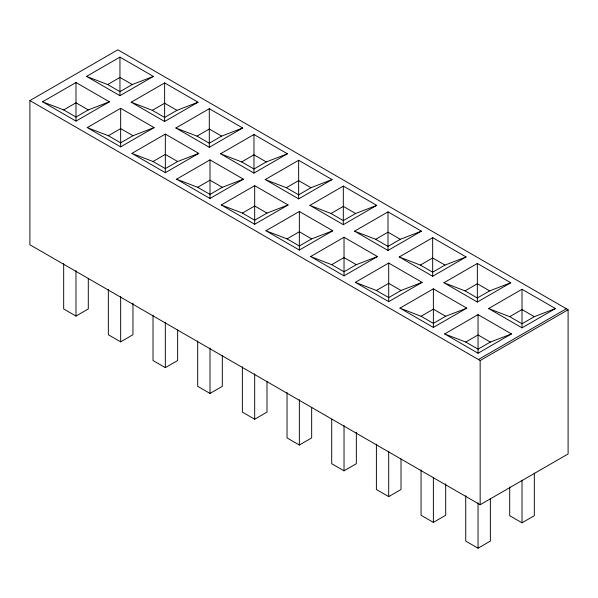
<?xml version="1.0" encoding="UTF-8"?>
<svg xmlns="http://www.w3.org/2000/svg" width="598" height="598" viewBox="0 0 598 598"><rect width="100%" height="100%" fill="white"/><g stroke="black" fill="none" stroke-linecap="round" stroke-linejoin="round"><path stroke-width="0.9" d="M29.9 100.584L117.843 49.806L568.1 309.764L568.1 453.957L480.157 504.727L29.9 244.776L29.9 100.584L480.157 360.534L568.1 309.764M42.563 101.802L75.983 82.502L109.397 101.802L75.983 121.095L42.563 101.802L63.672 109.92L75.983 117.029L88.295 109.92L109.397 101.802M86.531 76.409L119.951 57.116L153.372 76.409L119.951 95.702L86.531 76.409L107.64 84.535L119.951 91.644L132.263 84.535L153.372 76.409M63.672 109.92L75.983 102.811L88.295 109.92M107.64 84.535L119.951 77.426L132.263 84.535M87.241 127.591L120.654 108.298L154.075 127.591L120.654 146.884L87.241 127.591L108.343 135.716L120.654 142.825L132.965 135.716L154.075 127.591M131.209 102.206L164.629 82.913L198.043 102.206L164.629 121.499L131.209 102.206L152.311 110.331L164.629 117.44L176.941 110.331L198.043 102.206M108.343 135.716L120.654 128.607L132.965 135.716M152.311 110.331L164.629 103.222L176.941 110.331M131.911 153.387L165.332 134.087L198.745 153.387L165.332 172.68L131.911 153.387L153.021 161.505L165.332 168.614L177.643 161.505L198.745 153.387M175.879 127.994L209.3 108.701L242.721 127.994L209.3 147.287L175.879 127.994L196.989 136.12L209.3 143.228L221.611 136.12L242.721 127.994M153.021 161.505L165.332 154.396L177.643 161.505M196.989 136.12L209.3 129.011L221.611 136.12M176.589 179.176L210.003 159.883L243.423 179.176L210.003 198.469L176.589 179.176L197.691 187.301L210.003 194.41L222.314 187.301L243.423 179.176M220.557 153.791L253.971 134.498L287.391 153.791L253.971 173.084L220.557 153.791L241.659 161.916L253.971 169.025L266.289 161.916L287.391 153.791M197.691 187.301L210.003 180.192L222.314 187.301M241.659 161.916L253.971 154.807L266.289 161.916M221.26 204.965L254.681 185.672L288.094 204.965L254.681 224.265L221.26 204.965L242.369 213.09L254.681 220.199L266.992 213.09L288.094 204.965M265.228 179.579L298.649 160.286L332.069 179.579L298.649 198.872L265.228 179.579L286.337 187.705L298.649 194.813L310.96 187.705L332.069 179.579M242.369 213.09L254.681 205.981L266.992 213.09M286.337 187.705L298.649 180.596L310.96 187.705M63.672 263.583L63.672 308.949L75.983 316.058L88.295 308.949L88.295 278.399M265.931 230.761L299.351 211.468L332.772 230.761L299.351 250.054L265.931 230.761L287.04 238.886L299.351 245.995L311.663 238.886L332.772 230.761M309.906 205.376L343.319 186.083L376.74 205.376L343.319 224.669L309.906 205.376L331.008 213.501L343.319 220.61L355.631 213.501L376.74 205.376M287.04 238.886L299.351 231.777L311.663 238.886M331.008 213.501L343.319 206.392L355.631 213.501M108.343 289.38L108.343 334.745L120.654 341.854L132.965 334.745L132.965 303.268M310.609 256.549L344.029 237.256L377.443 256.549L344.029 275.85L310.609 256.549L331.711 264.675L344.029 271.784L356.341 264.675L377.443 256.549M354.577 231.164L387.997 211.871L421.411 231.164L387.997 250.457L354.577 231.164L375.686 239.29L387.997 246.398L400.309 239.29L421.411 231.164M331.711 264.675L344.029 257.566L356.341 264.675M375.686 239.29L387.997 232.181L400.309 239.29M153.021 315.168L153.021 360.534L165.332 367.643L177.643 360.534L177.643 329.984M355.279 282.346L388.7 263.053L422.121 282.346L388.7 301.639L355.279 282.346L376.389 290.471L388.7 297.58L401.011 290.471L422.121 282.346M399.255 256.961L432.668 237.668L466.089 256.961L432.668 276.254L399.255 256.961L420.357 265.086L432.668 272.187L444.979 265.086L466.089 256.961M376.389 290.471L388.7 283.362L401.011 290.471M420.357 265.086L432.668 257.977L444.979 265.086M197.691 340.965L197.691 386.33L210.003 393.439L222.314 386.33L222.314 355.78M399.957 308.134L433.371 288.841L466.791 308.134L433.371 327.427L399.957 308.134L421.059 316.26L433.371 323.369L445.689 316.26L466.791 308.134M443.925 282.749L477.346 263.456L510.759 282.749L477.346 302.042L443.925 282.749L465.035 290.875L477.346 297.983L489.657 290.875L510.759 282.749M421.059 316.26L433.371 309.151L445.689 316.26M465.035 290.875L477.346 283.766L489.657 290.875M242.369 366.753L242.369 412.119L254.681 419.228L266.992 412.119L266.992 381.569M444.628 333.931L478.049 314.638L511.469 333.931L478.049 353.224L444.628 333.931L465.737 342.056L478.049 349.165L490.36 342.056L511.469 333.931M488.603 308.546L522.017 289.253L555.437 308.546L522.017 327.839L488.603 308.546L509.705 316.671L522.017 323.772L534.328 316.671L555.437 308.546M465.737 342.056L478.049 334.947L490.36 342.056M509.705 316.671L522.017 309.562L534.328 316.671M287.04 392.55L287.04 437.915L299.351 445.024L311.663 437.915L311.663 407.358M478.4 359.518L566.343 308.747M331.711 419.265L331.711 463.704L344.029 470.813L356.341 463.704L356.341 432.227M376.389 444.135L376.389 489.5L388.7 496.609L401.011 489.5L401.011 458.943M421.059 469.923L421.059 515.289L433.371 522.398L445.689 515.289L445.689 483.812M465.737 495.72L465.737 541.085L478.049 548.194L490.36 541.085L490.36 498.493M509.705 486.996L509.705 515.7L522.017 522.809L534.328 515.7L534.328 473.108M522.017 289.253L522.017 323.511M522.017 323.772L522.017 327.839M522.017 480.216L522.017 522.809M480.157 360.534L480.157 504.727M478.049 314.638L478.049 353.224M478.049 502.828L478.049 548.194M477.346 263.456L477.346 297.722M477.346 297.983L477.346 302.042M433.371 288.841L433.371 327.427M433.371 477.959L433.371 522.398M432.668 237.668L432.668 271.926M432.668 272.187L432.668 276.254M388.7 263.053L388.7 297.311M388.7 297.58L388.7 301.639M388.7 451.243L388.7 496.609M387.997 211.871L387.997 250.457M344.029 237.256L344.029 271.522M344.029 271.784L344.029 275.85M344.029 425.447L344.029 470.813M343.319 186.083L343.319 224.669M299.351 211.468L299.351 245.726M299.351 245.995L299.351 250.054M299.351 399.658L299.351 445.024M298.649 160.286L298.649 198.872M254.681 185.672L254.681 219.937M254.681 220.199L254.681 224.265M254.681 373.862L254.681 419.228M253.971 134.498L253.971 173.084M210.003 159.883L210.003 198.469M210.003 348.073L210.003 393.439M209.3 108.701L209.3 142.967M209.3 143.228L209.3 147.287M165.332 134.087L165.332 172.68M165.332 322.277L165.332 367.643M164.629 82.913L164.629 117.171M164.629 117.44L164.629 121.499M120.654 108.298L120.654 146.884M120.654 296.488L120.654 341.854M119.951 57.116L119.951 91.382M119.951 91.644L119.951 95.702M75.983 82.502L75.983 116.767M75.983 117.029L75.983 121.095M75.983 270.692L75.983 316.058"/></g></svg>
